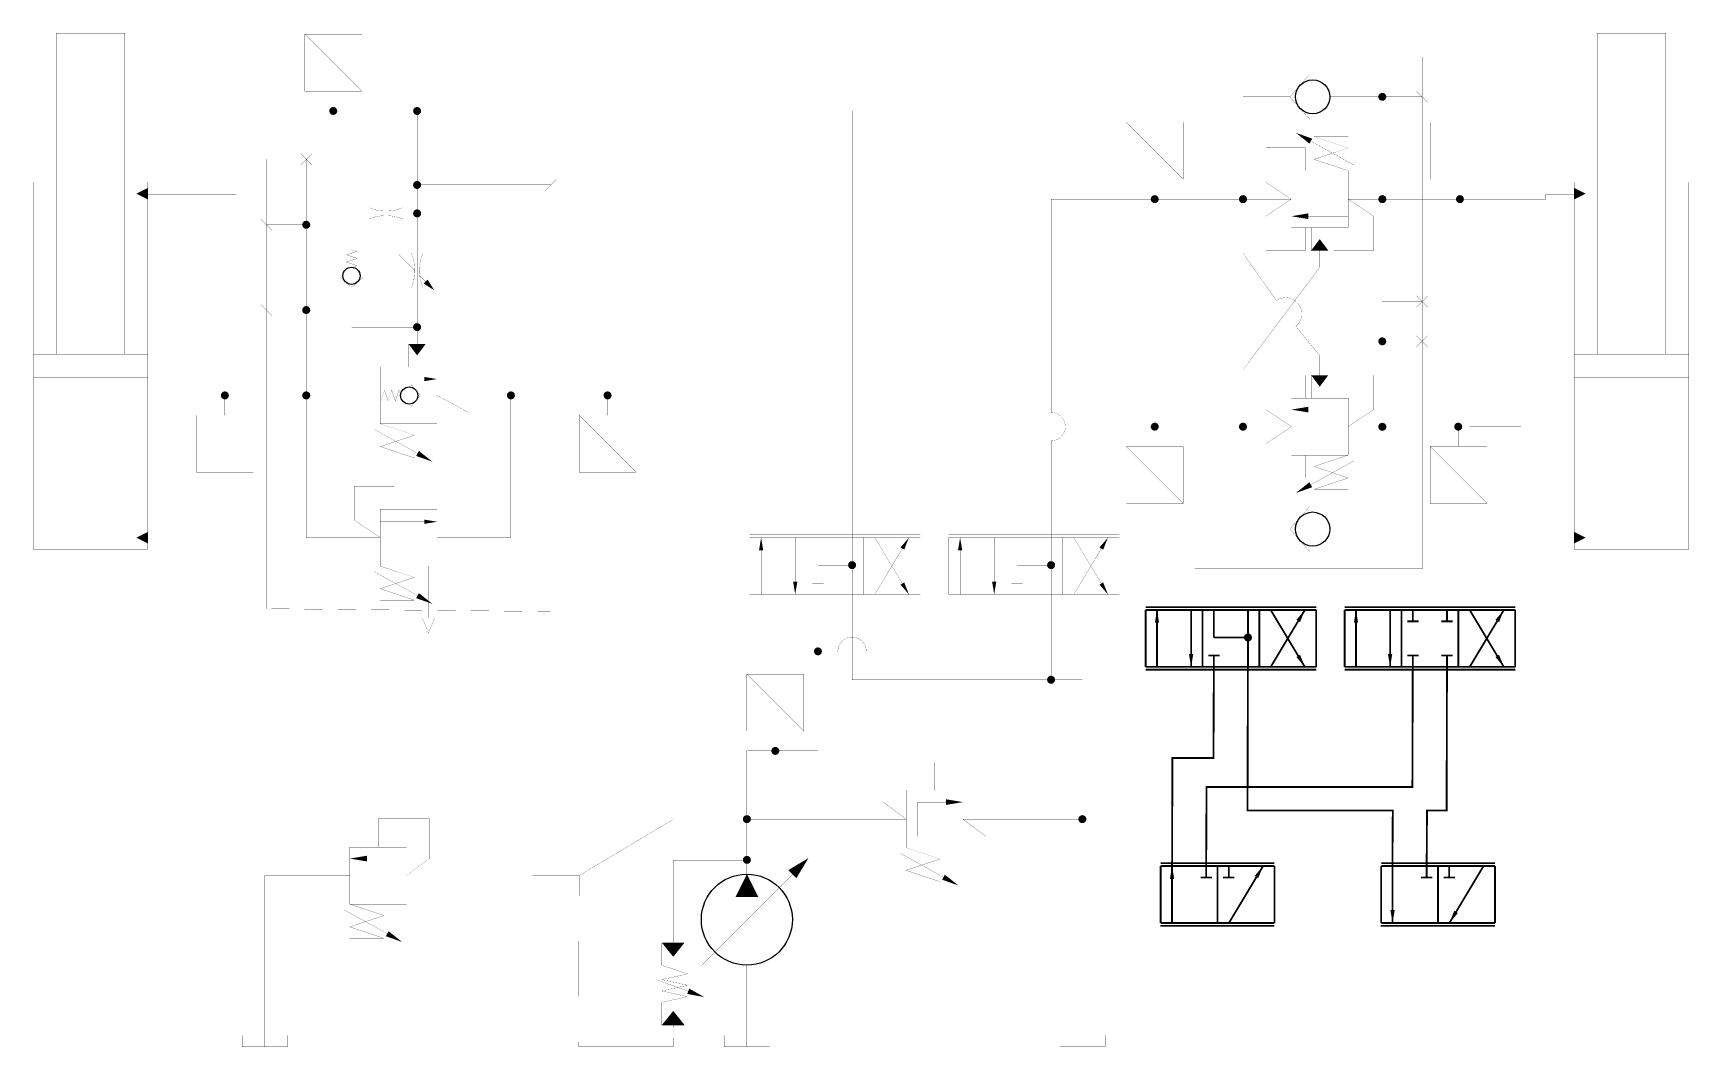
# Model space of a CAD drawing. Header units: millimetres. Extents: x 7.6 to 98.3, y 7.8 to 63.3.
import ezdxf
from ezdxf.lldxf.tags import DXFTag

# ---------------------------------------------------------------- set-up
doc = ezdxf.new("R2010")
doc.units = ezdxf.units.MM
doc.header["$LTSCALE"] = 4
tags = doc.linetypes.add('CENTER2', pattern=[1.125, 0.75, -0.125, 0.125, -0.125]).pattern_tags.tags
tags[10:11] = [DXFTag(74, 4), DXFTag(75, 0), DXFTag(340, '0'), DXFTag(46, 1.0), DXFTag(50, 0.0), DXFTag(44, 0.0), DXFTag(45, 0.0)]
tags[8:9] = [DXFTag(74, 4), DXFTag(75, 0), DXFTag(340, '0'), DXFTag(46, 1.0), DXFTag(50, 0.0), DXFTag(44, 0.0), DXFTag(45, 0.0)]
tags[6:7] = [DXFTag(74, 4), DXFTag(75, 0), DXFTag(340, '0'), DXFTag(46, 1.0), DXFTag(50, 0.0), DXFTag(44, 0.0), DXFTag(45, 0.0)]
tags[4:5] = [DXFTag(74, 4), DXFTag(75, 0), DXFTag(340, '0'), DXFTag(46, 1.0), DXFTag(50, 0.0), DXFTag(44, 0.0), DXFTag(45, 0.0)]
tags = doc.linetypes.add('HIDDEN', pattern=[0.375, 0.25, -0.125]).pattern_tags.tags
tags[6:7] = [DXFTag(74, 4), DXFTag(75, 0), DXFTag(340, '0'), DXFTag(46, 1.0), DXFTag(50, 0.0), DXFTag(44, 0.0), DXFTag(45, 0.0)]
tags[4:5] = [DXFTag(74, 4), DXFTag(75, 0), DXFTag(340, '0'), DXFTag(46, 1.0), DXFTag(50, 0.0), DXFTag(44, 0.0), DXFTag(45, 0.0)]
tags = doc.linetypes.add('HIDDEN4', pattern=[0.09375, 0.0625, -0.03125]).pattern_tags.tags
tags[6:7] = [DXFTag(74, 4), DXFTag(75, 0), DXFTag(340, '0'), DXFTag(46, 1.0), DXFTag(50, 0.0), DXFTag(44, 0.0), DXFTag(45, 0.0)]
tags[4:5] = [DXFTag(74, 4), DXFTag(75, 0), DXFTag(340, '0'), DXFTag(46, 1.0), DXFTag(50, 0.0), DXFTag(44, 0.0), DXFTag(45, 0.0)]

msp = doc.modelspace()

# ---------------------------------------------------------------- hatches: boundary and pattern name
h = msp.add_hatch(color=256)
h.dxf.hatch_style = 1
edge = h.paths.add_edge_path()
edge.add_line((81.748, 59.829), (81.527, 59.829))
edge.add_line((81.527, 59.829), (81.527, 59.608))
edge.add_arc((81.527, 59.829), 0.22, 270, 360)
edge = h.paths.add_edge_path()
edge.add_line((81.527, 59.829), (81.307, 59.829))
edge.add_arc((81.527, 59.829), 0.22, 180, 270)
edge.add_line((81.527, 59.608), (81.527, 59.829))
edge = h.paths.add_edge_path()
edge.add_line((81.307, 59.829), (81.527, 59.829))
edge.add_line((81.527, 59.829), (81.748, 59.829))
edge.add_arc((81.527, 59.829), 0.22, 0, 180)
h = msp.add_hatch(color=256)
h.dxf.hatch_style = 1
edge = h.paths.add_edge_path()
edge.add_line((24.283, 59.055), (24.063, 59.055))
edge.add_line((24.063, 59.055), (24.063, 58.835))
edge.add_arc((24.063, 59.055), 0.22, 270, 360)
edge = h.paths.add_edge_path()
edge.add_line((24.063, 59.055), (23.842, 59.055))
edge.add_arc((24.063, 59.055), 0.22, 180, 270)
edge.add_line((24.063, 58.835), (24.063, 59.055))
edge = h.paths.add_edge_path()
edge.add_line((23.842, 59.055), (24.063, 59.055))
edge.add_line((24.063, 59.055), (24.283, 59.055))
edge.add_arc((24.063, 59.055), 0.22, 0, 180)
h = msp.add_hatch(color=256)
h.dxf.hatch_style = 1
edge = h.paths.add_edge_path()
edge.add_line((28.875, 59.055), (28.655, 59.055))
edge.add_line((28.655, 59.055), (28.655, 58.835))
edge.add_arc((28.655, 59.055), 0.22, 270, 360)
edge = h.paths.add_edge_path()
edge.add_line((28.655, 59.055), (28.435, 59.055))
edge.add_arc((28.655, 59.055), 0.22, 180, 270)
edge.add_line((28.655, 58.835), (28.655, 59.055))
edge = h.paths.add_edge_path()
edge.add_line((28.435, 59.055), (28.655, 59.055))
edge.add_line((28.655, 59.055), (28.875, 59.055))
edge.add_arc((28.655, 59.055), 0.22, 0, 180)
h = msp.add_hatch(color=256)
h.dxf.hatch_style = 1
h.paths.add_polyline_path([(28.875, 55.006), (28.655, 55.006), (28.655, 54.785, 0.414214)])
h.paths.add_polyline_path([(28.655, 55.006), (28.435, 55.006, 0.414214), (28.655, 54.785)])
h.paths.add_polyline_path([(28.435, 55.006), (28.655, 55.006), (28.875, 55.006, 1)])
h = msp.add_hatch(color=256)
h.dxf.hatch_style = 1
edge = h.paths.add_edge_path()
edge.add_line((69.283, 54.227), (69.062, 54.227))
edge.add_line((69.062, 54.227), (69.062, 54.007))
edge.add_arc((69.062, 54.227), 0.22, 270, 360)
edge = h.paths.add_edge_path()
edge.add_line((69.062, 54.227), (68.842, 54.227))
edge.add_arc((69.062, 54.227), 0.22, 180, 270)
edge.add_line((69.062, 54.007), (69.062, 54.227))
edge = h.paths.add_edge_path()
edge.add_line((68.842, 54.227), (69.062, 54.227))
edge.add_line((69.062, 54.227), (69.283, 54.227))
edge.add_arc((69.062, 54.227), 0.22, 0, 180)
h = msp.add_hatch(color=256)
h.dxf.hatch_style = 1
h.paths.add_polyline_path([(74.116, 54.227), (73.896, 54.227), (73.896, 54.007, 0.414214)])
h.paths.add_polyline_path([(73.896, 54.227), (73.676, 54.227, 0.414214), (73.896, 54.007)])
h.paths.add_polyline_path([(73.676, 54.227), (73.896, 54.227), (74.116, 54.227, 1)])
h = msp.add_hatch(color=256)
h.dxf.hatch_style = 1
h.paths.add_polyline_path([(81.748, 54.227), (81.527, 54.227), (81.527, 54.007, 0.414214)])
h.paths.add_polyline_path([(81.527, 54.227), (81.307, 54.227, 0.414214), (81.527, 54.007)])
h.paths.add_polyline_path([(81.307, 54.227), (81.527, 54.227), (81.748, 54.227, 1)])
h = msp.add_hatch(color=256)
h.dxf.hatch_style = 1
edge = h.paths.add_edge_path()
edge.add_line((86.001, 54.227), (85.781, 54.227))
edge.add_line((85.781, 54.227), (85.781, 54.007))
edge.add_arc((85.781, 54.227), 0.22, 270, 360)
edge = h.paths.add_edge_path()
edge.add_line((85.781, 54.227), (85.561, 54.227))
edge.add_arc((85.781, 54.227), 0.22, 180, 270)
edge.add_line((85.781, 54.007), (85.781, 54.227))
edge = h.paths.add_edge_path()
edge.add_line((85.561, 54.227), (85.781, 54.227))
edge.add_line((85.781, 54.227), (86.001, 54.227))
edge.add_arc((85.781, 54.227), 0.22, 0, 180)
h = msp.add_hatch(color=256)
h.dxf.hatch_style = 1
h.paths.add_polyline_path([(28.875, 53.448), (28.655, 53.448), (28.655, 53.228, 0.414214)])
h.paths.add_polyline_path([(28.655, 53.448), (28.435, 53.448, 0.414214), (28.655, 53.228)])
h.paths.add_polyline_path([(28.435, 53.448), (28.655, 53.448), (28.875, 53.448, 1)])
h = msp.add_hatch(color=256)
h.dxf.hatch_style = 1
h.paths.add_polyline_path([(22.802, 52.825), (22.582, 52.825), (22.582, 52.605, 0.414214)])
h.paths.add_polyline_path([(22.582, 52.825), (22.361, 52.825, 0.414214), (22.582, 52.605)])
h.paths.add_polyline_path([(22.361, 52.825), (22.582, 52.825), (22.802, 52.825, 1)])
h = msp.add_hatch(color=256)
h.dxf.hatch_style = 1
h.paths.add_polyline_path([(22.802, 48.153), (22.582, 48.153), (22.582, 47.933, 0.414214)])
h.paths.add_polyline_path([(22.582, 48.153), (22.361, 48.153, 0.414214), (22.582, 47.933)])
h.paths.add_polyline_path([(22.361, 48.153), (22.582, 48.153), (22.802, 48.153, 1)])
h = msp.add_hatch(color=256)
h.dxf.hatch_style = 1
h.paths.add_polyline_path([(28.875, 47.219), (28.655, 47.219), (28.655, 46.999, 0.414214)])
h.paths.add_polyline_path([(28.655, 47.219), (28.435, 47.219, 0.414214), (28.655, 46.999)])
h.paths.add_polyline_path([(28.435, 47.219), (28.655, 47.219), (28.875, 47.219, 1)])
h = msp.add_hatch(color=256)
h.dxf.hatch_style = 1
edge = h.paths.add_edge_path()
edge.add_line((81.748, 46.44), (81.527, 46.44))
edge.add_line((81.527, 46.44), (81.527, 46.22))
edge.add_arc((81.527, 46.44), 0.22, 270, 360)
edge = h.paths.add_edge_path()
edge.add_line((81.527, 46.44), (81.307, 46.44))
edge.add_arc((81.527, 46.44), 0.22, 180, 270)
edge.add_line((81.527, 46.22), (81.527, 46.44))
edge = h.paths.add_edge_path()
edge.add_line((81.307, 46.44), (81.527, 46.44))
edge.add_line((81.527, 46.44), (81.748, 46.44))
edge.add_arc((81.527, 46.44), 0.22, 0, 180)
h = msp.add_hatch(color=256)
h.dxf.hatch_style = 1
h.paths.add_polyline_path([(17.905, 43.481), (18.125, 43.481), (18.125, 43.261, -0.414214)])
h.paths.add_polyline_path([(18.125, 43.481), (18.345, 43.481, -0.414214), (18.125, 43.261)])
h.paths.add_polyline_path([(18.345, 43.481), (18.125, 43.481), (17.905, 43.481, -1)])
h = msp.add_hatch(color=256)
h.dxf.hatch_style = 1
h.paths.add_polyline_path([(22.361, 43.481), (22.582, 43.481), (22.582, 43.261, -0.414214)])
h.paths.add_polyline_path([(22.582, 43.481), (22.802, 43.481, -0.414214), (22.582, 43.261)])
h.paths.add_polyline_path([(22.802, 43.481), (22.582, 43.481), (22.361, 43.481, -1)])
h = msp.add_hatch(color=256)
h.dxf.hatch_style = 1
edge = h.paths.add_edge_path()
edge.add_line((34.015, 43.481), (33.794, 43.481))
edge.add_line((33.794, 43.481), (33.794, 43.261))
edge.add_arc((33.794, 43.481), 0.22, 270, 360)
edge = h.paths.add_edge_path()
edge.add_line((33.794, 43.481), (33.574, 43.481))
edge.add_arc((33.794, 43.481), 0.22, 180, 270)
edge.add_line((33.794, 43.261), (33.794, 43.481))
edge = h.paths.add_edge_path()
edge.add_line((33.574, 43.481), (33.794, 43.481))
edge.add_line((33.794, 43.481), (34.015, 43.481))
edge.add_arc((33.794, 43.481), 0.22, 0, 180)
h = msp.add_hatch(color=256)
h.dxf.hatch_style = 1
edge = h.paths.add_edge_path()
edge.add_line((39.31, 43.481), (39.089, 43.481))
edge.add_line((39.089, 43.481), (39.089, 43.261))
edge.add_arc((39.089, 43.481), 0.22, 270, 360)
edge = h.paths.add_edge_path()
edge.add_line((39.089, 43.481), (38.869, 43.481))
edge.add_arc((39.089, 43.481), 0.22, 180, 270)
edge.add_line((39.089, 43.261), (39.089, 43.481))
edge = h.paths.add_edge_path()
edge.add_line((38.869, 43.481), (39.089, 43.481))
edge.add_line((39.089, 43.481), (39.31, 43.481))
edge.add_arc((39.089, 43.481), 0.22, 0, 180)
h = msp.add_hatch(color=256)
h.dxf.hatch_style = 1
edge = h.paths.add_edge_path()
edge.add_line((69.283, 41.768), (69.062, 41.768))
edge.add_line((69.062, 41.768), (69.062, 41.548))
edge.add_arc((69.062, 41.768), 0.22, 270, 360)
edge = h.paths.add_edge_path()
edge.add_line((69.062, 41.768), (68.842, 41.768))
edge.add_arc((69.062, 41.768), 0.22, 180, 270)
edge.add_line((69.062, 41.548), (69.062, 41.768))
edge = h.paths.add_edge_path()
edge.add_line((68.842, 41.768), (69.062, 41.768))
edge.add_line((69.062, 41.768), (69.283, 41.768))
edge.add_arc((69.062, 41.768), 0.22, 0, 180)
h = msp.add_hatch(color=256)
h.dxf.hatch_style = 1
h.paths.add_polyline_path([(74.116, 41.768), (73.896, 41.768), (73.896, 41.548, 0.414214)])
h.paths.add_polyline_path([(73.896, 41.768), (73.676, 41.768, 0.414214), (73.896, 41.548)])
h.paths.add_polyline_path([(73.676, 41.768), (73.896, 41.768), (74.116, 41.768, 1)])
h = msp.add_hatch(color=256)
h.dxf.hatch_style = 1
h.paths.add_polyline_path([(81.748, 41.763), (81.527, 41.763), (81.527, 41.543, 0.414214)])
h.paths.add_polyline_path([(81.527, 41.763), (81.307, 41.763, 0.414214), (81.527, 41.543)])
h.paths.add_polyline_path([(81.307, 41.763), (81.527, 41.763), (81.748, 41.763, 1)])
h = msp.add_hatch(color=256)
h.dxf.hatch_style = 1
edge = h.paths.add_edge_path()
edge.add_line((85.908, 41.768), (85.688, 41.768))
edge.add_line((85.688, 41.768), (85.688, 41.548))
edge.add_arc((85.688, 41.768), 0.22, 270, 360)
edge = h.paths.add_edge_path()
edge.add_line((85.688, 41.768), (85.467, 41.768))
edge.add_arc((85.688, 41.768), 0.22, 180, 270)
edge.add_line((85.688, 41.548), (85.688, 41.768))
edge = h.paths.add_edge_path()
edge.add_line((85.467, 41.768), (85.688, 41.768))
edge.add_line((85.688, 41.768), (85.908, 41.768))
edge.add_arc((85.688, 41.768), 0.22, 0, 180)
h = msp.add_hatch(color=256)
h.dxf.hatch_style = 1
edge = h.paths.add_edge_path()
edge.add_line((52.703, 34.188), (52.483, 34.188))
edge.add_line((52.483, 34.188), (52.483, 33.967))
edge.add_arc((52.483, 34.188), 0.22, 270, 360)
edge = h.paths.add_edge_path()
edge.add_line((52.483, 34.188), (52.262, 34.188))
edge.add_arc((52.483, 34.187), 0.22, 180, 270)
edge.add_line((52.483, 33.967), (52.483, 34.188))
edge = h.paths.add_edge_path()
edge.add_line((52.262, 34.188), (52.483, 34.188))
edge.add_line((52.483, 34.188), (52.703, 34.188))
edge.add_arc((52.483, 34.188), 0.22, 0, 180)
h = msp.add_hatch(color=256)
h.dxf.hatch_style = 1
edge = h.paths.add_edge_path()
edge.add_line((63.604, 34.188), (63.384, 34.188))
edge.add_line((63.384, 34.188), (63.384, 33.967))
edge.add_arc((63.384, 34.188), 0.22, 270, 360)
edge = h.paths.add_edge_path()
edge.add_line((63.384, 34.188), (63.164, 34.188))
edge.add_arc((63.384, 34.187), 0.22, 180, 270)
edge.add_line((63.384, 33.967), (63.384, 34.188))
edge = h.paths.add_edge_path()
edge.add_line((63.164, 34.188), (63.384, 34.188))
edge.add_line((63.384, 34.188), (63.604, 34.188))
edge.add_arc((63.384, 34.188), 0.22, 0, 180)
h = msp.add_hatch(color=256)
h.dxf.hatch_style = 1
edge = h.paths.add_edge_path()
edge.add_line((74.389, 30.222), (74.169, 30.222))
edge.add_line((74.169, 30.222), (74.169, 30.002))
edge.add_arc((74.169, 30.222), 0.22, 270, 360)
edge = h.paths.add_edge_path()
edge.add_line((74.169, 30.222), (73.949, 30.222))
edge.add_arc((74.169, 30.222), 0.22, 180, 270)
edge.add_line((74.169, 30.002), (74.169, 30.222))
edge = h.paths.add_edge_path()
edge.add_line((73.949, 30.222), (74.169, 30.222))
edge.add_line((74.169, 30.222), (74.389, 30.222))
edge.add_arc((74.169, 30.222), 0.22, 0, 180)
h = msp.add_hatch(color=256)
h.dxf.hatch_style = 1
edge = h.paths.add_edge_path()
edge.add_line((50.834, 29.465), (50.614, 29.465))
edge.add_line((50.614, 29.465), (50.614, 29.245))
edge.add_arc((50.614, 29.465), 0.22, 270, 360)
edge = h.paths.add_edge_path()
edge.add_line((50.614, 29.465), (50.394, 29.465))
edge.add_arc((50.614, 29.465), 0.22, 180, 270)
edge.add_line((50.614, 29.245), (50.614, 29.465))
edge = h.paths.add_edge_path()
edge.add_line((50.394, 29.465), (50.614, 29.465))
edge.add_line((50.614, 29.465), (50.834, 29.465))
edge.add_arc((50.614, 29.465), 0.22, 0, 180)
h = msp.add_hatch(color=256)
h.dxf.hatch_style = 1
edge = h.paths.add_edge_path()
edge.add_line((63.604, 27.908), (63.384, 27.908))
edge.add_line((63.384, 27.908), (63.384, 27.688))
edge.add_arc((63.384, 27.908), 0.22, 270, 360)
edge = h.paths.add_edge_path()
edge.add_line((63.384, 27.908), (63.164, 27.908))
edge.add_arc((63.384, 27.908), 0.22, 180, 270)
edge.add_line((63.384, 27.688), (63.384, 27.908))
edge = h.paths.add_edge_path()
edge.add_line((63.164, 27.908), (63.384, 27.908))
edge.add_line((63.384, 27.908), (63.604, 27.908))
edge.add_arc((63.384, 27.908), 0.22, 0, 180)
h = msp.add_hatch(color=256)
h.dxf.hatch_style = 1
edge = h.paths.add_edge_path()
edge.add_line((48.498, 24.014), (48.278, 24.014))
edge.add_line((48.278, 24.014), (48.278, 23.794))
edge.add_arc((48.278, 24.014), 0.22, 270, 360)
edge = h.paths.add_edge_path()
edge.add_line((48.278, 24.014), (48.058, 24.014))
edge.add_arc((48.278, 24.014), 0.22, 180, 270)
edge.add_line((48.278, 23.794), (48.278, 24.014))
edge = h.paths.add_edge_path()
edge.add_line((48.058, 24.014), (48.278, 24.014))
edge.add_line((48.278, 24.014), (48.498, 24.014))
edge.add_arc((48.278, 24.014), 0.22, 0, 180)
h = msp.add_hatch(color=256)
h.dxf.hatch_style = 1
edge = h.paths.add_edge_path()
edge.add_line((46.941, 20.277), (46.72, 20.277))
edge.add_line((46.72, 20.277), (46.72, 20.057))
edge.add_arc((46.72, 20.277), 0.22, 270, 360)
edge = h.paths.add_edge_path()
edge.add_line((46.72, 20.277), (46.5, 20.277))
edge.add_arc((46.72, 20.277), 0.22, 180, 270)
edge.add_line((46.72, 20.057), (46.72, 20.277))
edge = h.paths.add_edge_path()
edge.add_line((46.5, 20.277), (46.72, 20.277))
edge.add_line((46.72, 20.277), (46.941, 20.277))
edge.add_arc((46.72, 20.277), 0.22, 0, 180)
h = msp.add_hatch(color=256)
h.dxf.hatch_style = 1
edge = h.paths.add_edge_path()
edge.add_line((65.317, 20.277), (65.097, 20.277))
edge.add_line((65.097, 20.277), (65.097, 20.057))
edge.add_arc((65.097, 20.277), 0.22, 270, 360)
edge = h.paths.add_edge_path()
edge.add_line((65.097, 20.277), (64.877, 20.277))
edge.add_arc((65.097, 20.277), 0.22, 180, 270)
edge.add_line((65.097, 20.057), (65.097, 20.277))
edge = h.paths.add_edge_path()
edge.add_line((64.877, 20.277), (65.097, 20.277))
edge.add_line((65.097, 20.277), (65.317, 20.277))
edge.add_arc((65.097, 20.277), 0.22, 0, 180)
h = msp.add_hatch(color=256)
h.dxf.hatch_style = 1
edge = h.paths.add_edge_path()
edge.add_line((46.941, 18.047), (46.72, 18.047))
edge.add_line((46.72, 18.047), (46.72, 17.826))
edge.add_arc((46.72, 18.047), 0.22, 270, 360)
edge = h.paths.add_edge_path()
edge.add_line((46.72, 18.047), (46.5, 18.047))
edge.add_arc((46.72, 18.047), 0.22, 180, 270)
edge.add_line((46.72, 17.826), (46.72, 18.047))
edge = h.paths.add_edge_path()
edge.add_line((46.5, 18.047), (46.72, 18.047))
edge.add_line((46.72, 18.047), (46.941, 18.047))
edge.add_arc((46.72, 18.047), 0.22, 0, 180)

# ---------------------------------------------------------------- linework, layer by layer
for points, const_width in [([(8.881, 45.735), (12.647, 45.735), (12.647, 63.313), (8.881, 63.313), (8.881, 45.735)], 0.01), ([(25.62, 60.143), (22.505, 60.143), (22.505, 63.258), (25.62, 63.258), (25.62, 60.143), (22.505, 63.258)], 0.01), ([(97.062, 45.735), (93.295, 45.735), (93.295, 63.313), (97.062, 63.313), (97.062, 45.735)], 0.01), ([(76.466, 59.829), (77.556, 61.065)], 0.01), ([(24.063, 60.143), (24.063, 59.055)], 0.01), ([(83.396, 60.145), (84.019, 59.522)], 0.01), ([(83.396, 59.522), (84.019, 60.145)], 0.01), ([(13.903, 54.501), (18.75, 54.499), (18.75, 59.055), (28.655, 59.055), (39.089, 59.055)], 0.01), ([(28.655, 53.448), (28.655, 59.055)], 0.01), ([(39.089, 59.055), (52.483, 59.055)], 0.01), ([(52.483, 59.055), (52.483, 35.695)], 0.01), ([(76.466, 59.829), (73.896, 59.829), (73.896, 54.227)], 0.01), ([(76.466, 59.829), (77.556, 58.592)], 0.01), ([(78.646, 59.829), (81.527, 59.829), (81.527, 54.227)], 0.01), ([(81.527, 59.829), (83.708, 59.829)], 0.01), ([(70.62, 55.315), (67.505, 55.315), (67.505, 58.43), (70.62, 58.43), (70.62, 55.315), (67.505, 58.43)], 0.01), ([(87.267, 55.315), (84.153, 55.315), (84.153, 58.43), (87.267, 58.43), (87.267, 55.315), (84.153, 58.43)], 0.01), ([(79.97, 56.096), (76.794, 57.859)], 0.01), ([(77.79, 57.653), (79.658, 57.653)], 0.01), ([(79.658, 57.03), (77.79, 57.653)], 0.01), ([(22.27, 56.719), (22.893, 56.096)], 0.01), ([(22.27, 56.096), (22.893, 56.719)], 0.01), ([(22.582, 43.481), (22.582, 56.407)], 0.01), ([(77.79, 56.407), (79.658, 57.03)], 0.01), ([(79.658, 55.784), (77.79, 56.407)], 0.01), ([(76.544, 55.784), (76.544, 52.67)], 0.01), ([(79.658, 55.784), (76.544, 55.784)], 0.01), ([(79.658, 52.67), (79.658, 55.784)], 0.01), ([(8.881, 55.151), (7.625, 55.151), (7.625, 41.026)], 0.01), ([(13.903, 41.026), (13.903, 41.026), (13.903, 55.151), (12.647, 55.151)], 0.01), ([(28.655, 55.006), (35.975, 55.006)], 0.01), ([(35.663, 55.317), (36.286, 54.694)], 0.01), ([(35.663, 54.694), (36.286, 55.317)], 0.01), ([(69.062, 55.315), (69.062, 54.227)], 0.01), ([(85.265, 54.227), (90.482, 54.227), (90.482, 54.496), (92.039, 54.504)], 0.01), ([(85.781, 55.315), (85.781, 54.227)], 0.01), ([(92.039, 41.026), (92.039, 41.026), (92.039, 55.151), (93.295, 55.151)], 0.01), ([(97.062, 55.151), (98.317, 55.151), (98.317, 41.026)], 0.01), ([(71.794, 54.227), (63.384, 54.227), (63.384, 42.547)], 0.01), ([(76.544, 54.227), (69.691, 54.227)], 0.01), ([(79.658, 54.227), (85.265, 54.227)], 0.01), ([(20.09, 53.137), (20.713, 52.514)], 0.01), ([(20.09, 52.514), (20.713, 53.137)], 0.01), ([(20.401, 52.825), (22.582, 52.825)], 0.01), ([(25.073, 53.448), (28.655, 53.448)], 0.01), ([(25.073, 51.472), (25.073, 53.448)], 0.01), ([(28.655, 53.448), (28.655, 46.294)], 0.01), ([(76.544, 52.67), (79.658, 52.67)], 0.01), ([(77.478, 53.293), (79.036, 53.293), (79.658, 53.293)], 0.01), ([(77.634, 51.414), (77.634, 52.67)], 0.01), ([(78.568, 52.67), (78.568, 51.414)], 0.01), ([(24.776, 51.176), (25.369, 51.374)], 0.01), ([(24.776, 51.176), (25.369, 50.979)], 0.01), ([(25.369, 50.979), (24.777, 50.782)], 0.01), ([(25.369, 51.374), (25.073, 51.472)], 0.01), ([(27.577, 51.281), (29.122, 49.711)], 0.01), ([(25.073, 49.394), (24.45, 49.944)], 0.01), ([(24.777, 50.782), (25.369, 50.584)], 0.01), ([(25.072, 49.394), (25.695, 49.944)], 0.01), ([(25.078, 50.493), (25.369, 50.584)], 0.01), ([(25.072, 49.395), (25.072, 47.219)], 0.01), ([(20.09, 48.465), (20.713, 47.842)], 0.01), ([(20.09, 47.842), (20.713, 48.465)], 0.01), ([(20.401, 48.153), (22.582, 48.153)], 0.01), ([(81.527, 41.763), (81.527, 48.621), (83.708, 48.621)], 0.01), ([(83.396, 48.932), (84.019, 48.309)], 0.01), ([(83.396, 48.309), (84.019, 48.932)], 0.01), ([(25.072, 47.219), (28.655, 47.219)], 0.01), ([(28.188, 46.294), (29.122, 46.294)], 0.01), ([(28.188, 45.039), (28.188, 46.294)], 0.01), ([(29.122, 46.294), (29.122, 45.039)], 0.01), ([(81.527, 46.44), (83.708, 46.44)], 0.01), ([(83.396, 46.752), (84.019, 46.129)], 0.01), ([(83.396, 46.129), (84.019, 46.752)], 0.01), ([(7.625, 45.735), (13.903, 45.735), (13.903, 44.479), (7.625, 44.479), (7.625, 45.735)], 0.01), ([(98.317, 45.735), (92.039, 45.735), (92.039, 44.479), (98.317, 44.479), (98.317, 45.735)], 0.01), ([(29.745, 45.039), (26.631, 45.039)], 0.01), ([(26.631, 45.039), (26.631, 41.924)], 0.01), ([(29.745, 41.924), (29.745, 45.039)], 0.01), ([(77.634, 44.581), (77.634, 43.326)], 0.01), ([(78.568, 43.326), (78.568, 44.581)], 0.01), ([(29.745, 44.375), (26.631, 44.375)], 0.01), ([(26.87, 43.772), (26.672, 43.179)], 0.01), ([(27.068, 43.179), (26.87, 43.772)], 0.01), ([(27.068, 43.179), (27.265, 43.772)], 0.01), ([(27.265, 43.772), (27.462, 43.18)], 0.01), ([(27.462, 43.18), (27.66, 43.772)], 0.01), ([(27.751, 43.481), (27.66, 43.772)], 0.01), ([(28.849, 43.474), (28.3, 44.098)], 0.01), ([(15.594, 43.481), (15.594, 35.687), (13.903, 35.687)], 0.01), ([(18.844, 43.481), (17.91, 43.481), (17.287, 43.481), (15.594, 43.481)], 0.01), ([(18.125, 42.393), (18.125, 43.481)], 0.01), ([(18.844, 43.481), (26.631, 43.481)], 0.01), ([(24.139, 35.695), (22.582, 35.695), (22.582, 43.481)], 0.01), ([(28.85, 43.476), (28.3, 42.853)], 0.01), ([(29.745, 43.481), (39.089, 43.481)], 0.01), ([(32.237, 35.695), (33.794, 35.695), (33.794, 43.481)], 0.01), ([(39.089, 42.393), (39.089, 43.481)], 0.01), ([(39.089, 43.481), (50.614, 43.481), (50.614, 35.695)], 0.01), ([(76.544, 43.326), (79.658, 43.326)], 0.01), ([(76.544, 40.211), (76.544, 43.326)], 0.01), ([(77.478, 42.703), (79.036, 42.703), (79.658, 42.703)], 0.01), ([(79.658, 43.326), (79.658, 40.211)], 0.01), ([(16.568, 42.393), (19.682, 42.393), (19.682, 39.278), (16.568, 39.278), (16.568, 42.393), (19.682, 39.278)], 0.01), ([(26.631, 41.924), (28.499, 41.301)], 0.01), ([(26.631, 41.924), (29.745, 41.924)], 0.01), ([(37.532, 42.393), (40.647, 42.393), (40.647, 39.278), (37.532, 39.278), (37.532, 42.393), (40.647, 39.278)], 0.01), ([(61.515, 35.695), (61.515, 41.768), (71.794, 41.768)], 0.01), ([(69.062, 40.68), (69.062, 41.768)], 0.01), ([(76.544, 41.768), (69.691, 41.768)], 0.01), ([(76.466, 36.162), (73.896, 36.162), (73.896, 41.763)], 0.01), ([(78.646, 36.162), (81.527, 36.162), (81.527, 41.763)], 0.01), ([(79.658, 41.768), (85.265, 41.768)], 0.01), ([(85.265, 41.768), (90.312, 41.75), (90.312, 35.687), (92.039, 35.687)], 0.01), ([(85.688, 40.68), (85.688, 41.768)], 0.01), ([(13.903, 41.34), (13.903, 35.062), (7.625, 35.062), (7.625, 41.026)], 0.01), ([(26.319, 41.612), (29.495, 39.849)], 0.01), ([(28.499, 41.301), (26.631, 40.678)], 0.01), ([(63.384, 35.695), (63.384, 40.99)], 0.01), ([(92.039, 41.34), (92.039, 35.062), (98.317, 35.062), (98.317, 41.026)], 0.01), ([(26.631, 40.678), (28.499, 40.055)], 0.01), ([(28.499, 40.055), (26.631, 40.055)], 0.01), ([(67.505, 40.68), (70.62, 40.68), (70.62, 37.565), (67.505, 37.565), (67.505, 40.68), (70.62, 37.565)], 0.01), ([(79.658, 40.211), (76.544, 40.211)], 0.01), ([(79.658, 40.211), (77.79, 39.588)], 0.01), ([(84.153, 40.68), (87.267, 40.68), (87.267, 37.565), (84.153, 37.565), (84.153, 40.68), (87.267, 37.565)], 0.01), ([(79.97, 39.899), (76.794, 38.136)], 0.01), ([(77.79, 39.588), (79.658, 38.965)], 0.01), ([(79.658, 38.965), (77.79, 38.342)], 0.01), ([(77.79, 38.342), (79.658, 38.342)], 0.01), ([(29.745, 37.252), (26.631, 37.252)], 0.01), ([(26.631, 37.252), (26.631, 34.137)], 0.01), ([(29.745, 34.137), (29.745, 37.252)], 0.01), ([(76.466, 36.162), (77.556, 37.398)], 0.01), ([(29.745, 36.562), (26.631, 36.562)], 0.01), ([(26.631, 35.695), (24.139, 35.695)], 0.01), ([(29.745, 35.695), (32.237, 35.695)], 0.01), ([(46.876, 35.85), (56.22, 35.85)], 0.01), ([(49.991, 35.695), (46.876, 35.695)], 0.01), ([(46.876, 35.695), (46.876, 32.58)], 0.01), ([(47.499, 35.695), (47.499, 32.58)], 0.01), ([(49.368, 32.58), (49.368, 35.695)], 0.01), ([(49.991, 32.58), (49.991, 35.695)], 0.01), ([(53.106, 35.695), (49.991, 35.695)], 0.01), ([(49.991, 35.695), (49.991, 32.58)], 0.01), ([(50.614, 35.695), (50.614, 34.188)], 0.01), ([(52.483, 35.695), (52.483, 35.072)], 0.01), ([(53.106, 32.58), (53.106, 35.695)], 0.01), ([(56.22, 35.695), (53.106, 35.695)], 0.01), ([(53.106, 35.695), (53.106, 32.58)], 0.01), ([(53.106, 32.58), (53.106, 35.695)], 0.01), ([(53.729, 35.695), (55.597, 32.58)], 0.01), ([(53.729, 32.58), (55.597, 35.695)], 0.01), ([(56.22, 32.58), (56.22, 35.695)], 0.01), ([(57.778, 35.85), (67.122, 35.85)], 0.01), ([(60.892, 35.695), (57.778, 35.695)], 0.01), ([(57.778, 35.695), (57.778, 32.58)], 0.01), ([(58.401, 35.695), (58.401, 32.58)], 0.01), ([(60.269, 32.58), (60.269, 35.695)], 0.01), ([(60.892, 32.58), (60.892, 35.695)], 0.01), ([(64.007, 35.695), (60.892, 35.695)], 0.01), ([(60.892, 35.695), (60.892, 32.58)], 0.01), ([(61.515, 35.695), (61.515, 34.188)], 0.01), ([(63.384, 35.695), (63.384, 35.072)], 0.01), ([(64.007, 32.58), (64.007, 35.695)], 0.01), ([(67.122, 35.695), (64.007, 35.695)], 0.01), ([(64.007, 35.695), (64.007, 32.58)], 0.01), ([(64.007, 32.58), (64.007, 35.695)], 0.01), ([(64.63, 35.695), (66.499, 32.58)], 0.01), ([(64.63, 32.58), (66.499, 35.695)], 0.01), ([(67.122, 32.58), (67.122, 35.695)], 0.01), ([(76.466, 36.162), (77.556, 34.926)], 0.01), ([(52.483, 35.072), (52.483, 33.203)], 0.01), ([(63.384, 35.072), (63.384, 32.58)], 0.01), ([(26.319, 33.826), (29.495, 32.063)], 0.01), ([(26.631, 34.137), (28.499, 33.514)], 0.01), ([(26.631, 34.137), (29.745, 34.137)], 0.01), ([(47.499, 34.449), (47.499, 32.58)], 0.01), ([(50.614, 34.188), (52.483, 34.188)], 0.01), ([(58.401, 34.449), (58.401, 32.58)], 0.01), ([(61.515, 34.188), (63.384, 34.188)], 0.01), ([(28.499, 33.514), (26.631, 32.891)], 0.01), ([(26.631, 32.891), (28.499, 32.268)], 0.01), ([(50.302, 33.203), (50.925, 33.203)], 0.01), ([(50.614, 32.58), (50.614, 33.203)], 0.01), ([(52.483, 32.58), (52.483, 33.203)], 0.01), ([(61.204, 33.203), (61.827, 33.203)], 0.01), ([(61.515, 32.58), (61.515, 33.203)], 0.01), ([(28.499, 32.268), (26.631, 32.268)], 0.01), ([(46.876, 32.58), (49.991, 32.58)], 0.01), ([(46.876, 32.424), (56.22, 32.424)], 0.01), ([(49.991, 32.58), (53.106, 32.58)], 0.01), ([(50.614, 32.58), (50.614, 24.014)], 0.01), ([(52.483, 32.58), (52.483, 27.908), (63.384, 27.908)], 0.01), ([(53.106, 32.58), (56.22, 32.58)], 0.01), ([(53.261, 29.465), (61.515, 29.465), (61.515, 32.58)], 0.01), ([(57.778, 32.58), (60.892, 32.58)], 0.01), ([(57.778, 32.424), (67.122, 32.424)], 0.01), ([(60.892, 32.58), (64.007, 32.58)], 0.01), ([(63.384, 32.58), (63.384, 27.908), (65.097, 27.908), (65.097, 23.703)], 0.01), ([(64.007, 32.58), (67.122, 32.58)], 0.01), ([(68.562, 31.885), (77.907, 31.885)], 0.1), ([(68.562, 31.729), (68.562, 28.615)], 0.1), ([(71.677, 31.729), (68.562, 31.729)], 0.1), ([(69.185, 31.729), (69.185, 28.615)], 0.1), ([(71.054, 28.615), (71.054, 31.729)], 0.1), ([(71.677, 31.729), (71.677, 28.615)], 0.1), ([(74.792, 31.729), (71.677, 31.729)], 0.1), ([(71.677, 28.615), (71.677, 31.729)], 0.1), ([(72.3, 31.729), (72.3, 30.222)], 0.1), ([(74.169, 31.729), (74.169, 31.106)], 0.1), ([(74.792, 28.615), (74.792, 31.729)], 0.1), ([(74.792, 31.729), (74.792, 28.615)], 0.1), ([(77.907, 31.729), (74.792, 31.729)], 0.1), ([(74.792, 28.615), (74.792, 31.729)], 0.1), ([(75.415, 28.615), (77.284, 31.729)], 0.1), ([(75.415, 31.729), (77.284, 28.615)], 0.1), ([(77.907, 28.615), (77.907, 31.729)], 0.1), ([(79.464, 31.885), (88.808, 31.885)], 0.1), ([(79.464, 31.729), (79.464, 28.615)], 0.1), ([(82.579, 31.729), (79.464, 31.729)], 0.1), ([(80.087, 31.729), (80.087, 28.615)], 0.1), ([(81.956, 28.615), (81.956, 31.729)], 0.1), ([(82.579, 31.729), (82.579, 28.615)], 0.1), ([(85.693, 31.729), (82.579, 31.729)], 0.1), ([(82.579, 28.615), (82.579, 31.729)], 0.1), ([(83.202, 31.729), (83.202, 31.106)], 0.1), ([(85.07, 31.729), (85.07, 31.106)], 0.1), ([(85.693, 28.615), (85.693, 31.729)], 0.1), ([(85.693, 31.729), (85.693, 28.615)], 0.1), ([(88.808, 31.729), (85.693, 31.729)], 0.1), ([(85.693, 28.615), (85.693, 31.729)], 0.1), ([(86.316, 28.615), (88.185, 31.729)], 0.1), ([(86.316, 31.729), (88.185, 28.615)], 0.1), ([(88.808, 28.615), (88.808, 31.729)], 0.1), ([(29.281, 31.312), (29.625, 31.312), (29.281, 30.469), (28.938, 31.312), (29.281, 31.312)], 0.01), ([(74.169, 31.106), (74.169, 29.238)], 0.1), ([(83.513, 31.106), (82.89, 31.106)], 0.1), ([(85.382, 31.106), (84.759, 31.106)], 0.1), ([(69.185, 30.484), (69.185, 28.615)], 0.1), ([(72.3, 30.222), (74.169, 30.222)], 0.1), ([(80.087, 30.484), (80.087, 28.615)], 0.1), ([(51.704, 29.465), (50.614, 29.465)], 0.01), ([(71.989, 29.238), (72.612, 29.238)], 0.1), ([(72.3, 28.615), (72.3, 29.238)], 0.1), ([(74.169, 28.615), (74.169, 29.238)], 0.1), ([(82.89, 29.238), (83.513, 29.238)], 0.1), ([(83.202, 28.615), (83.202, 29.238)], 0.1), ([(84.759, 29.238), (85.382, 29.238)], 0.1), ([(85.07, 28.615), (85.07, 29.238)], 0.1), ([(49.835, 25.103), (46.72, 25.103), (46.72, 28.218), (49.835, 28.218), (49.835, 25.103), (46.72, 28.218)], 0.01), ([(68.562, 28.615), (71.677, 28.615)], 0.1), ([(68.562, 28.459), (77.907, 28.459)], 0.1), ([(72.3, 28.615), (72.28, 23.629), (70.03, 23.629), (70.011, 17.708)], 0.1), ([(71.677, 28.615), (74.792, 28.615)], 0.1), ([(83.196, 28.615), (83.176, 22.035), (71.899, 22.035), (71.88, 17.708)], 0.1), ([(74.165, 28.615), (74.145, 20.754), (82.102, 20.754), (82.083, 17.708)], 0.1), ([(74.792, 28.615), (77.907, 28.615)], 0.1), ([(79.464, 28.615), (82.579, 28.615)], 0.1), ([(79.464, 28.459), (88.808, 28.459)], 0.1), ([(82.579, 28.615), (85.693, 28.615)], 0.1), ([(85.071, 28.615), (85.051, 20.754), (83.977, 20.754), (83.958, 17.708)], 0.1), ([(85.693, 28.615), (88.808, 28.615)], 0.1), ([(48.278, 25.103), (48.278, 24.014)], 0.01), ([(50.614, 24.014), (46.72, 24.014), (46.72, 20.071), (46.72, 17.891)], 0.01), ([(65.097, 23.703), (65.097, 7.812)], 0.01), ([(58.556, 21.834), (55.442, 21.834)], 0.01), ([(55.442, 21.834), (55.442, 18.719)], 0.01), ([(58.556, 18.719), (58.556, 21.834)], 0.01), ([(57.622, 21.211), (56.065, 21.211), (56.065, 19.342)], 0.01), ([(55.442, 20.277), (46.72, 20.277)], 0.01), ([(58.556, 20.277), (65.097, 20.277)], 0.01), ([(28.083, 18.74), (24.969, 18.74)], 0.01), ([(24.969, 18.74), (24.969, 15.625)], 0.01), ([(28.083, 15.625), (28.083, 18.74)], 0.01), ([(55.13, 18.408), (58.306, 16.645)], 0.01), ([(55.442, 18.719), (57.31, 18.097)], 0.01), ([(55.442, 18.719), (58.556, 18.719)], 0.01), ([(25.903, 18.117), (27.461, 18.117), (27.461, 16.248)], 0.01), ([(42.062, 12.27), (44.243, 12.27), (46.735, 14.762), (49.226, 17.254)], 0.01), ([(46.72, 17.268), (46.72, 18.047)], 0.01), ([(57.31, 18.097), (55.442, 17.474)], 0.01), ([(55.442, 17.474), (57.31, 16.851)], 0.01), ([(69.389, 17.864), (75.618, 17.864)], 0.1), ([(69.389, 17.708), (69.389, 14.593)], 0.1), ([(72.503, 17.708), (69.389, 17.708)], 0.1), ([(69.389, 14.593), (69.389, 17.708)], 0.1), ([(70.011, 17.708), (70.011, 14.593)], 0.1), ([(71.88, 17.708), (71.88, 17.085)], 0.1), ([(72.503, 14.593), (72.503, 17.708)], 0.1), ([(72.503, 17.708), (72.503, 14.593)], 0.1), ([(75.618, 17.708), (72.503, 17.708)], 0.1), ([(72.503, 14.593), (72.503, 17.708)], 0.1), ([(73.116, 17.708), (73.116, 17.085)], 0.1), ([(73.126, 14.593), (74.995, 17.708)], 0.1), ([(75.618, 14.593), (75.618, 17.708)], 0.1), ([(81.468, 17.864), (87.697, 17.864)], 0.1), ([(81.468, 17.708), (81.468, 14.593)], 0.1), ([(84.582, 17.708), (81.468, 17.708)], 0.1), ([(81.468, 14.593), (81.468, 17.708)], 0.1), ([(82.09, 14.593), (82.09, 17.708)], 0.1), ([(83.959, 17.708), (83.959, 17.085)], 0.1), ([(84.582, 14.593), (84.582, 17.708)], 0.1), ([(84.582, 17.708), (84.582, 14.593)], 0.1), ([(87.697, 17.708), (84.582, 17.708)], 0.1), ([(84.582, 14.593), (84.582, 17.708)], 0.1), ([(85.195, 17.708), (85.195, 17.085)], 0.1), ([(87.074, 17.708), (85.205, 14.593)], 0.1), ([(87.697, 14.593), (87.697, 17.708)], 0.1), ([(57.31, 16.851), (55.442, 16.851)], 0.01), ([(71.569, 17.085), (72.192, 17.085)], 0.1), ([(72.805, 17.085), (73.428, 17.085)], 0.1), ([(83.648, 17.085), (84.271, 17.085)], 0.1), ([(84.884, 17.085), (85.507, 17.085)], 0.1), ([(24.969, 15.625), (26.838, 15.002)], 0.01), ([(24.969, 15.625), (28.083, 15.625)], 0.01), ([(24.657, 15.314), (27.833, 13.551)], 0.01), ([(26.838, 15.002), (24.969, 14.379)], 0.01), ([(69.389, 14.593), (72.503, 14.593)], 0.1), ([(70.011, 14.593), (70.011, 15.216)], 0.1), ([(72.503, 14.593), (75.618, 14.593)], 0.1), ([(81.468, 14.593), (84.582, 14.593)], 0.1), ([(82.09, 14.593), (82.09, 15.216)], 0.1), ([(84.582, 14.593), (87.697, 14.593)], 0.1), ([(24.969, 14.379), (26.838, 13.756)], 0.01), ([(26.838, 13.756), (24.969, 13.756)], 0.01), ([(69.366, 14.438), (75.618, 14.438)], 0.1), ([(81.445, 14.438), (87.697, 14.438)], 0.1), ([(43.308, 12.27), (43.308, 13.516), (42.062, 13.516), (42.062, 12.27)], 0.01), ([(42.062, 12.27), (43.464, 11.803), (42.062, 11.492), (43.464, 11.18), (42.062, 10.869), (43.464, 10.557), (42.062, 10.246)], 0.01), ([(46.72, 12.284), (46.72, 10.727)], 0.01), ([(43.507, 10.853), (41.751, 11.492)], 0.01), ([(42.062, 10.246), (42.062, 9), (43.308, 9), (43.308, 10.246)], 0.01), ([(42.062, 10.246), (43.308, 10.246)], 0.01), ([(46.72, 10.727), (46.72, 7.812)], 0.01), ([(45.475, 8.435), (45.475, 7.812)], 0.01), ([(47.966, 7.812), (47.966, 8.435)], 0.01), ([(63.851, 8.435), (63.851, 7.812)], 0.01), ([(66.343, 7.812), (66.343, 8.435)], 0.01), ([(45.475, 7.812), (47.966, 7.812)], 0.01), ([(63.851, 7.812), (66.343, 7.812)], 0.01)]:
    msp.add_lwpolyline(points, dxfattribs=dict(const_width=const_width))
at = {"color": 5, "linetype": 'CENTER2', "const_width": 0.01, "flags": 128}
for points in [[(83.708, 33.981), (71.25, 33.981), (71.249, 62.014), (83.708, 62.014), (83.708, 33.981)], [(35.975, 31.645), (20.401, 31.801), (20.401, 56.407), (35.975, 56.407), (35.975, 31.645)]]:
    msp.add_lwpolyline(points, dxfattribs=at)
for points in [[(76.794, 57.859, 0, 0.311, 0), (77.611, 57.405, 0.311, 0.311, 0)], [(13.903, 54.524, 0.628, 0, 0), (13.275, 54.524, 0, 0, 0)], [(92.039, 54.524, 0.628, 0, 0), (92.667, 54.524, 0, 0, 0)], [(76.544, 53.293, 0, 0.311, 0), (77.478, 53.293, 0.311, 0.311, 0)], [(78.101, 51.414, 0.934, 0, 0), (78.101, 52.037, 0.934, 0.934, 0)], [(29.59, 49.243, 0, 0.311, 0), (29.122, 49.711, 0.311, 0.311, 0)], [(28.655, 46.294, 0.934, 0, 0), (28.655, 45.671, 0.934, 0.934, 0)], [(29.745, 44.375, 0, 0.234, 0), (29.045, 44.375, 0.234, 0.234, 0)], [(78.101, 44.581, 0.934, 0, 0), (78.101, 43.958, 0.934, 0.934, 0)], [(76.544, 42.703, 0, 0.311, 0), (77.478, 42.703, 0.311, 0.311, 0)], [(29.495, 39.849, 0, 0.311, 0), (28.678, 40.303, 0.311, 0.311, 0)], [(76.794, 38.136, 0, 0.311, 0), (77.611, 38.59, 0.311, 0.311, 0)], [(29.745, 36.562, 0, 0.234, 0), (29.045, 36.562, 0.234, 0.234, 0)], [(13.903, 35.69, 0.628, 0, 0), (13.275, 35.69, 0, 0, 0)], [(47.499, 35.695, 0, 0.234, 0), (47.499, 34.994, 0.234, 0.234, 0)], [(55.597, 35.695, 0, 0.234, 0), (55.237, 35.094, 0.234, 0.234, 0)], [(58.401, 35.695, 0, 0.234, 0), (58.401, 34.994, 0.234, 0.234, 0)], [(66.499, 35.695, 0, 0.234, 0), (66.138, 35.094, 0.234, 0.234, 0)], [(92.039, 35.69, 0.628, 0, 0), (92.667, 35.69, 0, 0, 0)], [(29.495, 32.063, 0, 0.311, 0), (28.678, 32.516, 0.311, 0.311, 0)], [(49.368, 32.58, 0, 0.234, 0), (49.368, 33.281, 0.234, 0.234, 0)], [(55.597, 32.58, 0, 0.234, 0), (55.237, 33.181, 0.234, 0.234, 0)], [(60.269, 32.58, 0, 0.234, 0), (60.269, 33.281, 0.234, 0.234, 0)], [(66.499, 32.58, 0, 0.234, 0), (66.138, 33.181, 0.234, 0.234, 0)], [(69.185, 31.729, 0, 0.234, 0), (69.185, 31.029, 0.234, 0.234, 0)], [(77.284, 31.729, 0, 0.234, 0), (76.923, 31.128, 0.234, 0.234, 0)], [(80.087, 31.729, 0, 0.234, 0), (80.087, 31.029, 0.234, 0.234, 0)], [(88.185, 31.729, 0, 0.234, 0), (87.825, 31.128, 0.234, 0.234, 0)], [(71.054, 28.615, 0, 0.234, 0), (71.054, 29.315, 0.234, 0.234, 0)], [(77.284, 28.615, 0, 0.234, 0), (76.923, 29.216, 0.234, 0.234, 0)], [(81.956, 28.615, 0, 0.234, 0), (81.956, 29.315, 0.234, 0.234, 0)], [(88.185, 28.615, 0, 0.234, 0), (87.825, 29.216, 0.234, 0.234, 0)], [(58.556, 21.211, 0, 0.311, 0), (57.622, 21.211, 0.311, 0.311, 0)], [(24.969, 18.117, 0, 0.311, 0), (25.903, 18.117, 0.311, 0.311, 0)], [(49.212, 17.268, 0.623, 0, 0), (50.093, 18.149, 0, 0, 0)], [(46.72, 16.022, 1.246, 0, 0), (46.72, 17.268, 0, 0, 0)], [(58.306, 16.645, 0, 0.311, 0), (57.489, 17.098, 0.311, 0.311, 0)], [(70.011, 17.708, 0, 0.234, 0), (70.011, 17.007, 0.234, 0.234, 0)], [(74.995, 17.708, 0, 0.234, 0), (74.634, 17.107, 0.234, 0.234, 0)], [(82.09, 14.593, 0, 0.234, 0), (82.09, 15.294, 0.234, 0.234, 0)], [(85.205, 14.593, 0, 0.234, 0), (85.566, 15.194, 0.234, 0.234, 0)], [(27.833, 13.551, 0, 0.311, 0), (27.016, 14.004, 0.311, 0.311, 0)], [(42.685, 13.516, 1.246, 0, 0), (42.685, 12.738, 0, 0, 0)], [(44.385, 10.533, 0, 0.311, 0), (43.507, 10.853, 0.311, 0.311, 0)], [(42.685, 9, 1.246, 0, 0), (42.685, 9.779, 0, 0, 0)]]:
    msp.add_lwpolyline(points, format="xyseb")
at = {"color": 1, "linetype": 'HIDDEN4', "ltscale": 5, "const_width": 0.01, "flags": 128}
for points in [[(76.544, 54.227), (75.142, 55.161), (75.142, 57.04), (77.322, 57.04), (77.322, 55.784)], [(76.544, 54.227), (75.142, 53.293), (75.142, 51.414), (77.322, 51.414), (77.322, 52.67)], [(79.658, 54.227), (81.06, 53.293), (81.06, 51.414), (78.88, 51.414), (78.88, 52.67)], [(73.896, 41.768), (73.896, 44.883), (76.232, 47.998), (78.101, 50.489), (78.101, 51.414)], [(76.544, 41.768), (75.142, 42.703), (75.142, 44.581), (77.322, 44.581), (77.322, 43.326)], [(79.658, 41.768), (81.06, 42.703), (81.06, 44.581), (78.88, 44.581), (78.88, 43.326)], [(31.458, 40.367), (31.458, 42.557), (29.745, 43.481)], [(31.458, 40.367), (29.434, 40.367), (29.434, 41.924)], [(76.544, 41.768), (75.142, 40.834), (75.142, 38.955), (77.322, 38.955), (77.322, 40.211)], [(26.631, 35.695), (25.229, 36.629), (25.229, 38.508), (27.409, 38.508), (27.409, 37.252)], [(29.281, 31.312), (29.281, 33.514), (29.278, 34.137)], [(55.442, 20.277), (54.196, 21.211), (54.196, 23.391), (56.999, 23.391), (56.999, 21.834)], [(28.083, 17.182), (29.329, 18.117), (29.329, 20.297), (26.526, 20.297), (26.526, 18.74)], [(58.556, 20.277), (59.802, 19.342), (59.802, 17.162), (58.245, 17.162), (58.245, 18.719)]]:
    msp.add_lwpolyline(points, dxfattribs=at)
at = {"const_width": 0.01}
for points in [[(26.008, 53.76, 0.2), (27.877, 53.76)], [(27.877, 53.137, 0.2), (26.008, 53.137)], [(28.344, 49.399, 0.2), (28.344, 51.268)], [(28.967, 51.268, 0.2), (28.967, 49.399)], [(63.384, 40.99, 1), (63.384, 42.547)], [(53.261, 29.465, 1), (51.704, 29.465)]]:
    msp.add_lwpolyline(points, format="xyb", dxfattribs=at)
at = {"color": 1, "linetype": 'HIDDEN', "const_width": 0.01}
for points in [[(73.896, 54.227), (73.896, 51.268), (75.726, 48.673)], [(76.787, 47.258), (78.101, 45.662), (78.101, 44.581)], [(46.735, 20.263), (42.685, 20.263), (37.531, 17.188)], [(46.735, 18.033), (42.685, 18.033), (42.685, 13.516)], [(20.312, 10.927), (20.312, 17.188), (24.969, 17.188)], [(37.5, 7.812), (37.531, 17.188), (28.083, 17.182)], [(20.312, 10.927), (20.312, 7.812)], [(42.685, 9), (42.702, 7.812), (37.5, 7.812)]]:
    msp.add_lwpolyline(points, dxfattribs=at)
msp.add_lwpolyline([(76.787, 47.258, 0.961236), (75.726, 48.673)], format="xyb", dxfattribs=at)
at = {"color": 18, "true_color": 0x000000, "const_width": 0.01}
for points in [[(19.067, 8.435), (19.067, 7.812)], [(21.558, 7.812), (21.558, 8.435)], [(19.067, 7.812), (21.558, 7.812)]]:
    msp.add_lwpolyline(points, dxfattribs=at)
for centre, radius in [((77.712, 59.829), 0.934), ((25.062, 50.031), 0.471), ((28.222, 43.476), 0.471), ((77.712, 36.162), 0.934), ((46.72, 14.776), 2.492)]:
    msp.add_circle(centre, radius)

doc.saveas('drawing.dxf')
